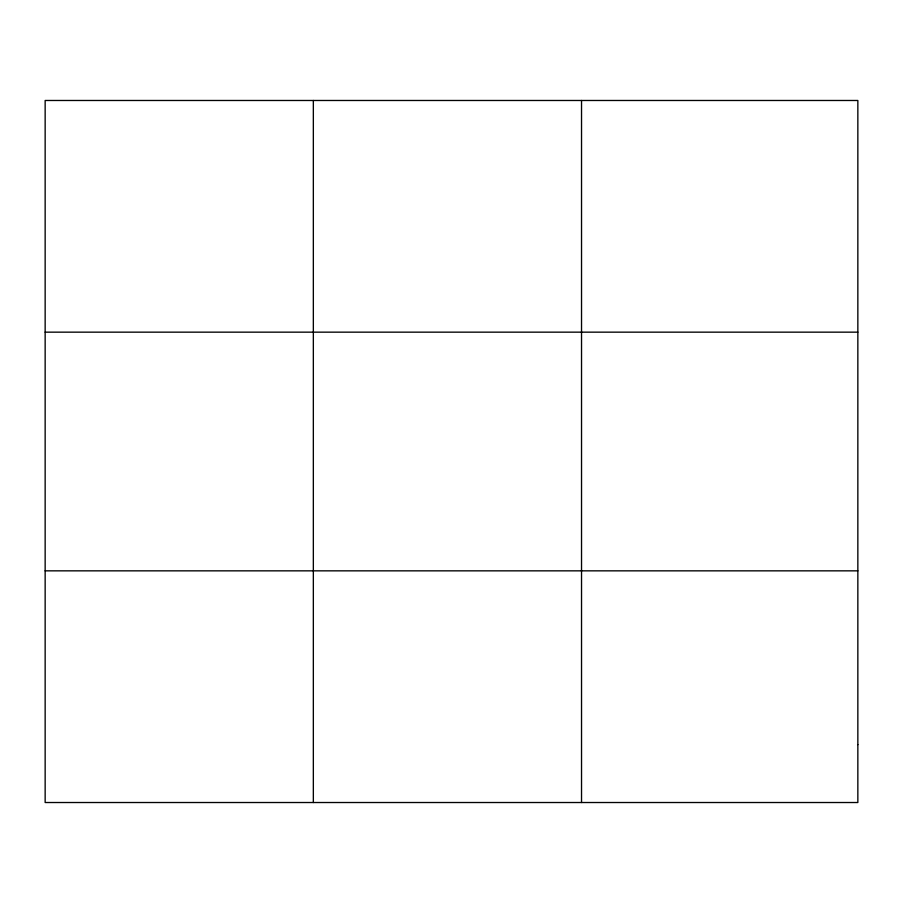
<?xml version="1.0" encoding="UTF-8"?>
<svg xmlns="http://www.w3.org/2000/svg" width="903" height="903" viewBox="0 0 903 903"><rect width="100%" height="100%" fill="white"/><g stroke="black" fill="none" stroke-linecap="round" stroke-linejoin="round"><path stroke-width="1.35" d="M313.341 802.519L313.341 100.481M581.532 802.519L581.532 100.481M45.15 332.157L857.85 332.157M45.15 570.843L857.85 570.843M857.85 744.603L857.85 802.519L45.15 802.519L45.15 100.481L857.85 100.481L857.85 744.603"/></g></svg>
